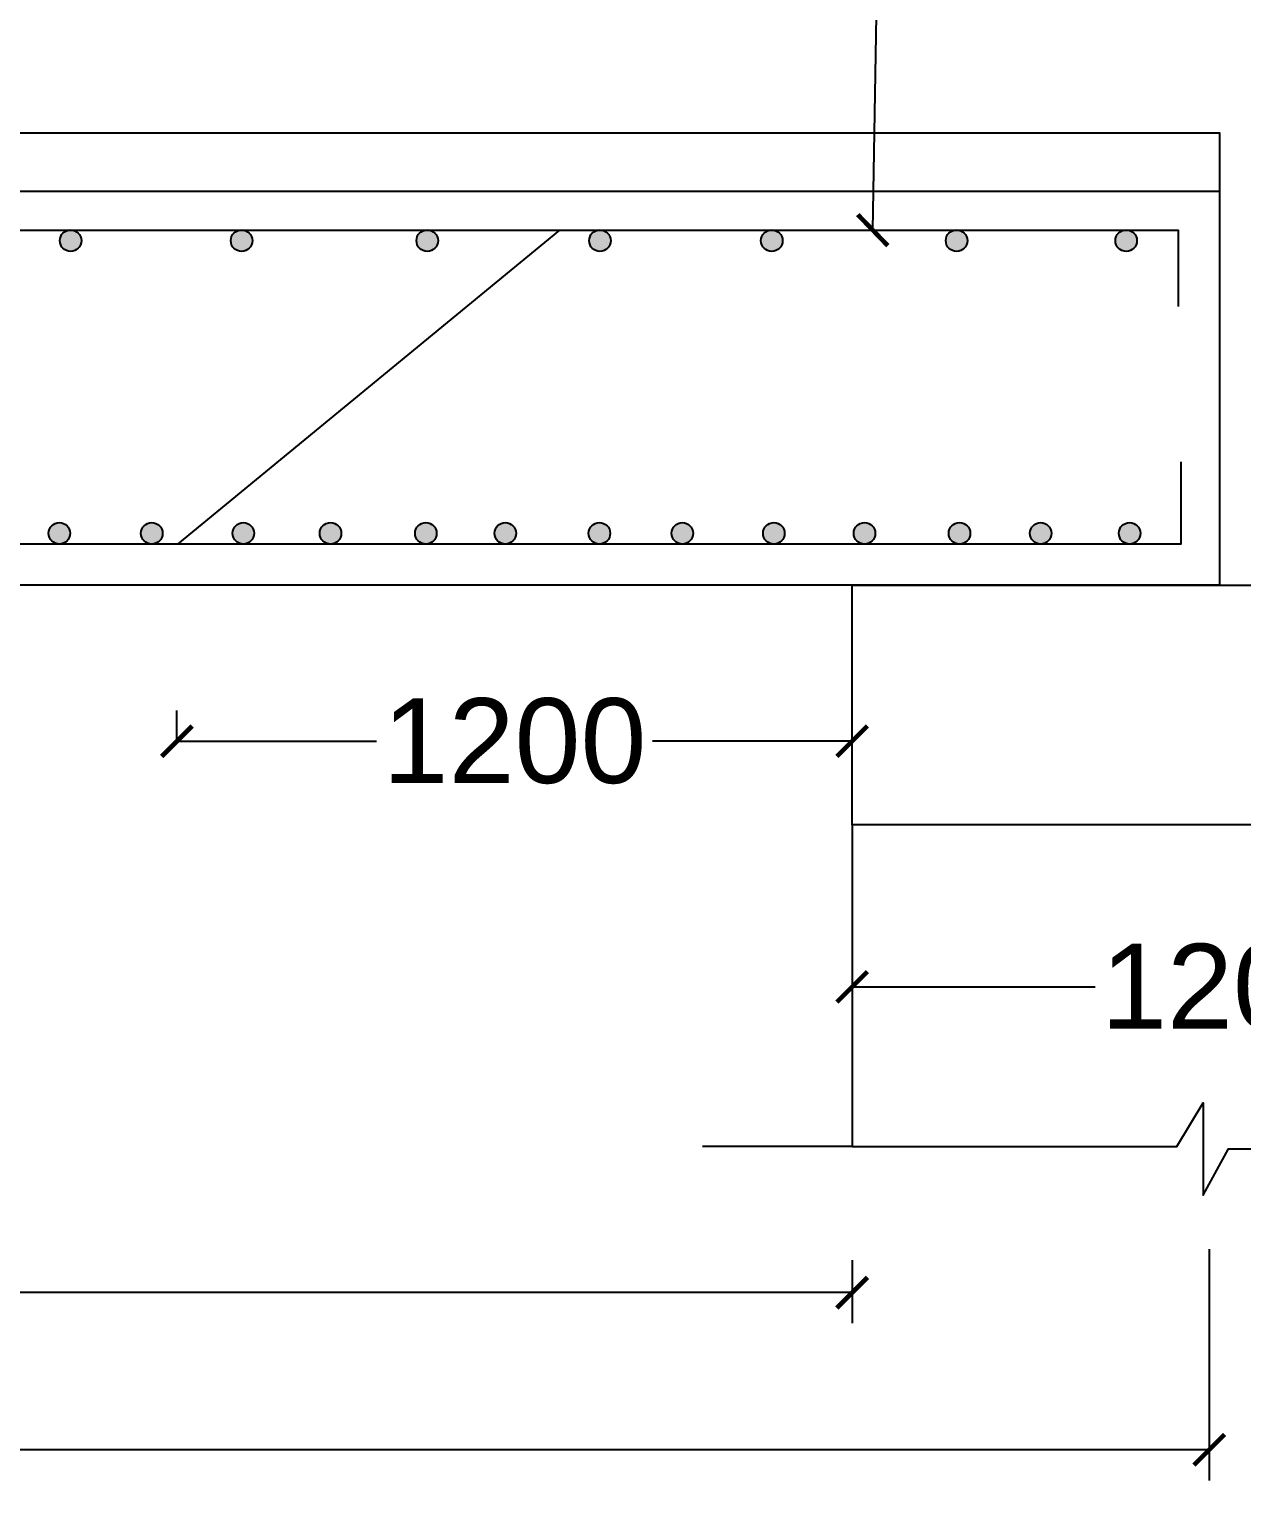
# Model space of a CAD drawing. Header units: inches. Extents: x 322 to 11487, y 352 to 10656.
# Drawn here: x 364.18 to 371.32, y 414.09 to 422.79 of the extents above; entities that cross this region are included whole.
import ezdxf

# ---------------------------------------------------------------- set-up
doc = ezdxf.new("R2010")
doc.units = ezdxf.units.IN
doc.header["$MEASUREMENT"] = 0
doc.layers.add('DIMENSION', color=255, linetype='Continuous')
doc.layers.add('HATCH', color=7, linetype='Continuous')
doc.styles.get("Standard").update_dxf_attribs({"font": 'arial.ttf'})
doc.dimstyles.new('dig', dxfattribs={"dimtxt": 0.3125, "dimasz": 0.18, "dimexe": 0.18, "dimexo": 0.0625, "dimgap": 0.09, "dimtad": 0, "dimtih": 1, "dimtoh": 1, "dimdec": 4, "dimzin": 0, "dimdsep": 46, "dimtxsty": 'Standard', "dimblk": 'ARCHTICK', "dimcen": 0.09, "dimadec": 0, "dimazin": 0, "dimtfac": 1, "dimtdec": 4, "dimtofl": 0, "dimtmove": 0, "dimatfit": 3, "dimldrblk": 'ARCHTICK', "dimfxl": 1, "dimtolj": 1, "dimtzin": 0, "dimarcsym": 0})

# ---------------------------------------------------------------- blocks, each defined once
blk = doc.blocks.new('_ArchTick')
at = {"color": 0, "linetype": 'ByBlock', "const_width": 0.15}
blk.add_lwpolyline([(-0.5, -0.5), (0.5, 0.5)], dxfattribs=at)
blk = doc.blocks.new('*D27')
at = {"layer": 'Defpoints', "color": 0, "ltscale": 0.02, "transparency": 16777216}
for p in [(335.6939, 415.6021), (369.0258, 415.6021), (369.0258, 415.3474)]:
    blk.add_point(p, dxfattribs=at)
at = {"layer": 'DIMENSION', "color": 0, "lineweight": -2, "ltscale": 0.02, "transparency": 16777216}
for p, q in [((335.6939, 415.5396), (335.6939, 415.1674)), ((369.0258, 415.5396), (369.0258, 415.1674)), ((335.6939, 415.3474), (351.0886, 415.3474)), ((369.0258, 415.3474), (353.6311, 415.3474))]:
    blk.add_line(p, q, dxfattribs=at)
at = {"layer": 'DIMENSION', "color": 0, "lineweight": -2, "ltscale": 0.02, "transparency": 16777216, "xscale": 0.18, "yscale": 0.18, "zscale": 0.18, "rotation": 180}
blk.add_blockref('_ArchTick', (335.6939, 415.3474), dxfattribs=at)
at = {"layer": 'DIMENSION', "color": 0, "lineweight": -2, "ltscale": 0.02, "transparency": 16777216, "xscale": 0.18, "yscale": 0.18, "zscale": 0.18}
blk.add_blockref('_ArchTick', (369.0258, 415.3474), dxfattribs=at)
at = {"layer": 'DIMENSION', "color": 0, "ltscale": 0.02, "transparency": 16777216, "insert": (352.3599, 415.3474), "char_height": 0.5, "attachment_point": 5}
blk.add_mtext('\\A1;S=8000', dxfattribs=at)
blk = doc.blocks.new('*D28')
at = {"layer": 'Defpoints', "color": 0, "ltscale": 0.02, "transparency": 16777216}
for p in [(333.5699, 415.6658), (371.1287, 415.6658), (371.1287, 414.4219)]:
    blk.add_point(p, dxfattribs=at)
at = {"layer": 'DIMENSION', "color": 0, "lineweight": -2, "ltscale": 0.02, "transparency": 16777216}
for p, q in [((333.5699, 415.6033), (333.5699, 414.2419)), ((371.1287, 415.6033), (371.1287, 414.2419)), ((333.5699, 414.4219), (351.5136, 414.4219)), ((371.1287, 414.4219), (353.185, 414.4219))]:
    blk.add_line(p, q, dxfattribs=at)
at = {"layer": 'DIMENSION', "color": 0, "lineweight": -2, "ltscale": 0.02, "transparency": 16777216, "xscale": 0.18, "yscale": 0.18, "zscale": 0.18, "rotation": 180}
blk.add_blockref('_ArchTick', (333.5699, 414.4219), dxfattribs=at)
at = {"layer": 'DIMENSION', "color": 0, "lineweight": -2, "ltscale": 0.02, "transparency": 16777216, "xscale": 0.18, "yscale": 0.18, "zscale": 0.18}
blk.add_blockref('_ArchTick', (371.1287, 414.4219), dxfattribs=at)
at = {"layer": 'DIMENSION', "color": 0, "ltscale": 0.02, "transparency": 16777216, "insert": (352.3493, 414.4219), "char_height": 0.5, "attachment_point": 5}
blk.add_mtext('\\A1;9180', dxfattribs=at)
blk = doc.blocks.new('*D29')
at = {"layer": 'Defpoints', "color": 0, "ltscale": 0.02, "transparency": 16777216}
for p in [(365.049, 418.5951), (365.049, 418.5466), (369.0258, 418.5466)]:
    blk.add_point(p, dxfattribs=at)
at = {"layer": 'DIMENSION', "color": 0, "lineweight": -2, "ltscale": 0.02, "transparency": 16777216}
for p, q in [((365.049, 418.6091), (365.049, 418.7751)), ((369.0258, 418.6091), (369.0258, 418.7751)), ((365.049, 418.5951), (366.2252, 418.5951)), ((369.0258, 418.5951), (367.8496, 418.5951))]:
    blk.add_line(p, q, dxfattribs=at)
at = {"layer": 'DIMENSION', "color": 0, "lineweight": -2, "ltscale": 0.02, "transparency": 16777216, "xscale": 0.18, "yscale": 0.18, "zscale": 0.18, "rotation": 180}
blk.add_blockref('_ArchTick', (365.049, 418.5951), dxfattribs=at)
at = {"layer": 'DIMENSION', "color": 0, "lineweight": -2, "ltscale": 0.02, "transparency": 16777216, "xscale": 0.18, "yscale": 0.18, "zscale": 0.18}
blk.add_blockref('_ArchTick', (369.0258, 418.5951), dxfattribs=at)
at = {"layer": 'DIMENSION', "color": 0, "ltscale": 0.02, "transparency": 16777216, "insert": (367.0374, 418.5951), "char_height": 0.5, "attachment_point": 5}
blk.add_mtext('\\A1;1200', dxfattribs=at)
blk = doc.blocks.new('*D30')
at = {"layer": 'Defpoints', "color": 0, "ltscale": 0.02, "transparency": 16777216}
for p in [(369.0258, 417.1558), (373.5109, 417.1558), (373.5109, 417.1486)]:
    blk.add_point(p, dxfattribs=at)
at = {"layer": 'DIMENSION', "color": 0, "lineweight": -2, "ltscale": 0.02, "transparency": 16777216}
for p, q in [((369.0258, 417.1486), (370.4561, 417.1486)), ((369.0258, 417.0933), (369.0258, 416.9686)), ((373.5109, 417.1486), (372.0806, 417.1486)), ((373.5109, 417.0933), (373.5109, 416.9686))]:
    blk.add_line(p, q, dxfattribs=at)
at = {"layer": 'DIMENSION', "color": 0, "lineweight": -2, "ltscale": 0.02, "transparency": 16777216, "xscale": 0.18, "yscale": 0.18, "zscale": 0.18, "rotation": 180}
blk.add_blockref('_ArchTick', (369.0258, 417.1486), dxfattribs=at)
at = {"layer": 'DIMENSION', "color": 0, "lineweight": -2, "ltscale": 0.02, "transparency": 16777216, "xscale": 0.18, "yscale": 0.18, "zscale": 0.18}
blk.add_blockref('_ArchTick', (373.5109, 417.1486), dxfattribs=at)
at = {"layer": 'DIMENSION', "color": 0, "ltscale": 0.02, "transparency": 16777216, "insert": (371.2683, 417.1486), "char_height": 0.5, "attachment_point": 5}
blk.add_mtext('\\A1;1200', dxfattribs=at)

msp = doc.modelspace()

# ---------------------------------------------------------------- hatches: boundary and pattern name
at = {"layer": 'DIMENSION', "ltscale": 0.02}
h = msp.add_hatch(color=256, dxfattribs=at)
h.paths.add_polyline_path([(370.70302, 421.54322, 0.3519417), (370.65317, 421.60528), (370.62578, 421.60528, 0.3519417), (370.57593, 421.54322, 1)])
h.paths.add_polyline_path([(369.7041, 421.54322, 0.3519417), (369.65424, 421.60528), (369.62686, 421.60528, 0.3519417), (369.577, 421.54322, 1)])
h.paths.add_polyline_path([(368.61583, 421.54322, 0.3519417), (368.56597, 421.60528), (368.53859, 421.60528, 0.3519417), (368.48873, 421.54322, 1)])
h.paths.add_polyline_path([(367.60384, 421.54322, 0.3519417), (367.55399, 421.60528), (367.5266, 421.60528, 0.3519417), (367.47675, 421.54322, 1)])
h.paths.add_polyline_path([(366.58677, 421.54322, 0.3519417), (366.53692, 421.60528), (366.50953, 421.60528, 0.3519417), (366.45968, 421.54322, 1)])
h.paths.add_polyline_path([(365.49342, 421.54322, 0.3519417), (365.44356, 421.60528), (365.41618, 421.60528, 0.3519417), (365.36632, 421.54322, 1)])
h.paths.add_polyline_path([(364.48652, 421.54322, 0.3519417), (364.43667, 421.60528), (364.40928, 421.60528, 0.3519417), (364.35943, 421.54322, 1)])
h = msp.add_hatch(color=256, dxfattribs=at)
h.paths.add_polyline_path([(361.75767, 419.8195, 1), (361.88476, 419.8195, 1)])
h.paths.add_polyline_path([(362.24078, 419.8195, 1), (362.36787, 419.8195, 1)])
h.paths.add_polyline_path([(362.69139, 419.8195, 1), (362.81849, 419.8195, 1)])
h.paths.add_polyline_path([(363.30671, 419.8195, 1), (363.43381, 419.8195, 1)])
h.paths.add_polyline_path([(363.84577, 419.8195, 1), (363.97286, 419.8195, 1)])
h.paths.add_polyline_path([(364.29327, 419.8195, 1), (364.42037, 419.8195, 1)])
h.paths.add_polyline_path([(364.8374, 419.8195, 1), (364.9645, 419.8195, 1)])
h.paths.add_polyline_path([(365.37646, 419.8195, 1), (365.50355, 419.8195, 1)])
h = msp.add_hatch(color=256, dxfattribs=at)
h.paths.add_polyline_path([(365.89008, 419.8195, 1), (366.01717, 419.8195, 1)])
h.paths.add_polyline_path([(366.45146, 419.8195, 1), (366.57855, 419.8195, 1)])
h.paths.add_polyline_path([(367.04641, 419.8195, 1), (366.91931, 419.8195, 1)])
h.paths.add_polyline_path([(367.47362, 419.8195, 1), (367.60071, 419.8195, 1)])
h.paths.add_polyline_path([(367.96182, 419.8195, 1), (368.08891, 419.8195, 1)])
h.paths.add_polyline_path([(368.50086, 419.8195, 1), (368.62795, 419.8195, 1)])
h.paths.add_polyline_path([(369.03483, 419.8195, 1), (369.16192, 419.8195, 1)])
h.paths.add_polyline_path([(369.59422, 419.8195, 1), (369.72131, 419.8195, 1)])
h.paths.add_polyline_path([(370.07223, 419.8195, 1), (370.19933, 419.8195, 1)])
h.paths.add_polyline_path([(370.59603, 419.8195, 1), (370.72312, 419.8195, 1)])
at = {"layer": 'HATCH'}
h = msp.add_hatch(dxfattribs=at)
h.set_pattern_fill('AR-CONC', color=256, scale=1e-05)
h.set_pattern_definition([(50, (30.31411916, 0), (7.172601826e-05, -6.275213498e-06), [7.5e-06, -8.25e-05]), (355, (30.31411916, 0), (-1.3875133361e-05, 7.521921337e-05), [6e-06, -6.6e-05]), (100.45144446, (30.31412514, -5.2e-07), (5.7850884673e-05, 6.8943999097e-05), [6.3740192e-06, -7.01142112e-05]), (46.1842, (30.31411916, 2e-05), (0.000106724133067, -1.655192808e-05), [1.125e-05, -0.00012375]), (96.63563549, (30.31412805, 1.862e-05), (9.3466194567e-05, 9.7411860077e-05), [9.5610342e-06, -0.000105171376]), (351.18416399, (30.31411916, 2e-05), (9.3466194505e-05, 9.7411860027e-05), [9e-06, -9.90000001e-05]), (21, (30.31412916, 1.5e-05), (5.9690705212e-05, -4.02618890665e-05), [7.5e-06, -8.25e-05]), (326, (30.31412916, 1.5e-05), (2.4331533192e-05, 7.2515004505e-05), [6e-06, -6.6e-05]), (71.45144474, (30.314134135, 1.1645e-05), (8.4022237673e-05, 3.2253115281e-05), [6.374019e-06, -7.01142112e-05]), (37.5, (30.31411916, 0), (1.2159855317e-06, 3.32893853831e-05), [0, -6.52e-05, 0, -6.7e-05, 0, -6.625e-05]), (7.5, (30.31411916, 0), (2.63069537442e-05, 3.94411711882e-05), [0, -3.82e-05, 0, -6.37e-05, 0, -2.525e-05]), (327.5, (30.31409686, 0), (5.33822436172e-05, -2.2554871734e-06), [0, -2.5e-05, 0, -7.8e-05, 0, -0.0001035]), (317.5, (30.31408686, 0), (5.83186169342e-05, 1.00104982332e-05), [0, -3.25e-05, 0, -5.18e-05, 0, -7.35e-05])])
h.paths.add_polyline_path([(364.48652, 421.54322, 0.3519417), (364.43667, 421.60528), (364.40928, 421.60528, 0.3519417), (364.35943, 421.54322, 1)])
h = msp.add_hatch(dxfattribs=at)
h.set_pattern_fill('AR-CONC', color=256, scale=1e-05)
h.set_pattern_definition([(50, (31.321016304, 0), (7.172601826e-05, -6.275213498e-06), [7.5e-06, -8.25e-05]), (355, (31.3210163, 0), (-1.3875133361e-05, 7.521921337e-05), [6e-06, -6.6e-05]), (100.45144446, (31.32102228, -5.2e-07), (5.7850884673e-05, 6.8943999097e-05), [6.3740192e-06, -7.01142112e-05]), (46.1842, (31.3210163, 2e-05), (0.000106724133067, -1.655192808e-05), [1.125e-05, -0.00012375]), (96.63563549, (31.3210252, 1.862e-05), (9.3466194567e-05, 9.7411860077e-05), [9.5610342e-06, -0.000105171376]), (351.18416399, (31.3210163, 2e-05), (9.3466194505e-05, 9.7411860027e-05), [9e-06, -9.90000001e-05]), (21, (31.321026304, 1.5e-05), (5.9690705212e-05, -4.02618890665e-05), [7.5e-06, -8.25e-05]), (326, (31.3210263, 1.5e-05), (2.4331533192e-05, 7.2515004505e-05), [6e-06, -6.6e-05]), (71.45144474, (31.32103128, 1.1645e-05), (8.4022237673e-05, 3.2253115281e-05), [6.374019e-06, -7.01142112e-05]), (37.5, (31.321016304, 0), (1.2159855317e-06, 3.32893853831e-05), [0, -6.52e-05, 0, -6.7e-05, 0, -6.625e-05]), (7.5, (31.321016304, 0), (2.63069537442e-05, 3.94411711882e-05), [0, -3.82e-05, 0, -6.37e-05, 0, -2.525e-05]), (327.5, (31.320994004, 0), (5.33822436172e-05, -2.2554871734e-06), [0, -2.5e-05, 0, -7.8e-05, 0, -0.0001035]), (317.5, (31.320984004, 0), (5.83186169342e-05, 1.00104982332e-05), [0, -3.25e-05, 0, -5.18e-05, 0, -7.35e-05])])
h.paths.add_polyline_path([(365.49342, 421.54322, 0.3519417), (365.44356, 421.60528), (365.41618, 421.60528, 0.3519417), (365.36632, 421.54322, 1)])
h = msp.add_hatch(dxfattribs=at)
h.set_pattern_fill('AR-CONC', color=256, scale=1e-05)
h.set_pattern_definition([(50, (32.41437268, 0), (7.172601826e-05, -6.275213498e-06), [7.5e-06, -8.25e-05]), (355, (32.41437268, 0), (-1.3875133361e-05, 7.521921337e-05), [6e-06, -6.6e-05]), (100.45144446, (32.414378655, -5.2e-07), (5.7850884673e-05, 6.8943999097e-05), [6.3740192e-06, -7.01142112e-05]), (46.1842, (32.41437268, 2e-05), (0.000106724133067, -1.655192808e-05), [1.125e-05, -0.00012375]), (96.63563549, (32.41438157, 1.862e-05), (9.3466194567e-05, 9.7411860077e-05), [9.5610342e-06, -0.000105171376]), (351.18416399, (32.41437268, 2e-05), (9.3466194505e-05, 9.7411860027e-05), [9e-06, -9.90000001e-05]), (21, (32.41438268, 1.5e-05), (5.9690705212e-05, -4.02618890665e-05), [7.5e-06, -8.25e-05]), (326, (32.41438268, 1.5e-05), (2.4331533192e-05, 7.2515004505e-05), [6e-06, -6.6e-05]), (71.45144474, (32.41438765, 1.1645e-05), (8.4022237673e-05, 3.2253115281e-05), [6.374019e-06, -7.01142112e-05]), (37.5, (32.414372678, 0), (1.2159855317e-06, 3.32893853831e-05), [0, -6.52e-05, 0, -6.7e-05, 0, -6.625e-05]), (7.5, (32.414372678, 0), (2.63069537442e-05, 3.94411711882e-05), [0, -3.82e-05, 0, -6.37e-05, 0, -2.525e-05]), (327.5, (32.414350378, 0), (5.33822436172e-05, -2.2554871734e-06), [0, -2.5e-05, 0, -7.8e-05, 0, -0.0001035]), (317.5, (32.41434038, 0), (5.83186169342e-05, 1.00104982332e-05), [0, -3.25e-05, 0, -5.18e-05, 0, -7.35e-05])])
h.paths.add_polyline_path([(366.58677, 421.54322, 0.3519417), (366.53692, 421.60528), (366.50953, 421.60528, 0.3519417), (366.45968, 421.54322, 1)])
h = msp.add_hatch(dxfattribs=at)
h.set_pattern_fill('AR-CONC', color=256, scale=1e-05)
h.set_pattern_definition([(50, (33.431442616, 0), (7.172601826e-05, -6.275213498e-06), [7.5e-06, -8.25e-05]), (355, (33.431442616, 0), (-1.3875133361e-05, 7.521921337e-05), [6e-06, -6.6e-05]), (100.45144446, (33.43144859, -5.2e-07), (5.7850884673e-05, 6.8943999097e-05), [6.3740192e-06, -7.01142112e-05]), (46.1842, (33.43144262, 2e-05), (0.000106724133067, -1.655192808e-05), [1.125e-05, -0.00012375]), (96.63563549, (33.43145151, 1.862e-05), (9.3466194567e-05, 9.7411860077e-05), [9.5610342e-06, -0.000105171376]), (351.18416399, (33.43144262, 2e-05), (9.3466194505e-05, 9.7411860027e-05), [9e-06, -9.90000001e-05]), (21, (33.431452616, 1.5e-05), (5.9690705212e-05, -4.02618890665e-05), [7.5e-06, -8.25e-05]), (326, (33.431452616, 1.5e-05), (2.4331533192e-05, 7.2515004505e-05), [6e-06, -6.6e-05]), (71.45144474, (33.43145759, 1.1645e-05), (8.4022237673e-05, 3.2253115281e-05), [6.374019e-06, -7.01142112e-05]), (37.5, (33.431442616, 0), (1.2159855317e-06, 3.32893853831e-05), [0, -6.52e-05, 0, -6.7e-05, 0, -6.625e-05]), (7.5, (33.431442616, 0), (2.63069537442e-05, 3.94411711882e-05), [0, -3.82e-05, 0, -6.37e-05, 0, -2.525e-05]), (327.5, (33.431420316, 0), (5.33822436172e-05, -2.2554871734e-06), [0, -2.5e-05, 0, -7.8e-05, 0, -0.0001035]), (317.5, (33.431410316, 0), (5.83186169342e-05, 1.00104982332e-05), [0, -3.25e-05, 0, -5.18e-05, 0, -7.35e-05])])
h.paths.add_polyline_path([(367.60384, 421.54322, 0.3519417), (367.55399, 421.60528), (367.5266, 421.60528, 0.3519417), (367.47675, 421.54322, 1)])
h = msp.add_hatch(dxfattribs=at)
h.set_pattern_fill('AR-CONC', color=256, scale=1e-05)
h.set_pattern_definition([(50, (34.443426156, 0), (7.172601826e-05, -6.275213498e-06), [7.5e-06, -8.25e-05]), (355, (34.443426156, 0), (-1.3875133361e-05, 7.521921337e-05), [6e-06, -6.6e-05]), (100.45144446, (34.44343213, -5.2e-07), (5.7850884673e-05, 6.8943999097e-05), [6.3740192e-06, -7.01142112e-05]), (46.1842, (34.44342616, 2e-05), (0.000106724133067, -1.655192808e-05), [1.125e-05, -0.00012375]), (96.63563549, (34.44343505, 1.862e-05), (9.3466194567e-05, 9.7411860077e-05), [9.5610342e-06, -0.000105171376]), (351.18416399, (34.44342616, 2e-05), (9.3466194505e-05, 9.7411860027e-05), [9e-06, -9.90000001e-05]), (21, (34.443436156, 1.5e-05), (5.9690705212e-05, -4.02618890665e-05), [7.5e-06, -8.25e-05]), (326, (34.443436156, 1.5e-05), (2.4331533192e-05, 7.2515004505e-05), [6e-06, -6.6e-05]), (71.45144474, (34.44344113, 1.1645e-05), (8.4022237673e-05, 3.2253115281e-05), [6.374019e-06, -7.01142112e-05]), (37.5, (34.443426156, 0), (1.2159855317e-06, 3.32893853831e-05), [0, -6.52e-05, 0, -6.7e-05, 0, -6.625e-05]), (7.5, (34.443426156, 0), (2.63069537442e-05, 3.94411711882e-05), [0, -3.82e-05, 0, -6.37e-05, 0, -2.525e-05]), (327.5, (34.443403856, 0), (5.33822436172e-05, -2.2554871734e-06), [0, -2.5e-05, 0, -7.8e-05, 0, -0.0001035]), (317.5, (34.443393856, 0), (5.83186169342e-05, 1.00104982332e-05), [0, -3.25e-05, 0, -5.18e-05, 0, -7.35e-05])])
h.paths.add_polyline_path([(368.61583, 421.54322, 0.3519417), (368.56597, 421.60528), (368.53859, 421.60528, 0.3519417), (368.48873, 421.54322, 1)])
h = msp.add_hatch(dxfattribs=at)
h.set_pattern_fill('AR-CONC', color=256, scale=1e-05)
h.set_pattern_definition([(50, (35.531696133, 0), (7.172601826e-05, -6.275213498e-06), [7.5e-06, -8.25e-05]), (355, (35.53169613, 0), (-1.3875133361e-05, 7.521921337e-05), [6e-06, -6.6e-05]), (100.45144446, (35.53170211, -5.2e-07), (5.7850884673e-05, 6.8943999097e-05), [6.3740192e-06, -7.01142112e-05]), (46.1842, (35.53169613, 2e-05), (0.000106724133067, -1.655192808e-05), [1.125e-05, -0.00012375]), (96.63563549, (35.53170503, 1.862e-05), (9.3466194567e-05, 9.7411860077e-05), [9.5610342e-06, -0.000105171376]), (351.18416399, (35.53169613, 2e-05), (9.3466194505e-05, 9.7411860027e-05), [9e-06, -9.90000001e-05]), (21, (35.531706133, 1.5e-05), (5.9690705212e-05, -4.02618890665e-05), [7.5e-06, -8.25e-05]), (326, (35.53170613, 1.5e-05), (2.4331533192e-05, 7.2515004505e-05), [6e-06, -6.6e-05]), (71.45144474, (35.53171111, 1.1645e-05), (8.4022237673e-05, 3.2253115281e-05), [6.374019e-06, -7.01142112e-05]), (37.5, (35.531696133, 0), (1.2159855317e-06, 3.32893853831e-05), [0, -6.52e-05, 0, -6.7e-05, 0, -6.625e-05]), (7.5, (35.531696133, 0), (2.63069537442e-05, 3.94411711882e-05), [0, -3.82e-05, 0, -6.37e-05, 0, -2.525e-05]), (327.5, (35.531673833, 0), (5.33822436172e-05, -2.2554871734e-06), [0, -2.5e-05, 0, -7.8e-05, 0, -0.0001035]), (317.5, (35.531663833, 0), (5.83186169342e-05, 1.00104982332e-05), [0, -3.25e-05, 0, -5.18e-05, 0, -7.35e-05])])
h.paths.add_polyline_path([(369.7041, 421.54322, 0.3519417), (369.65424, 421.60528), (369.62686, 421.60528, 0.3519417), (369.577, 421.54322, 1)])
h = msp.add_hatch(dxfattribs=at)
h.set_pattern_fill('AR-CONC', color=256, scale=1e-05)
h.set_pattern_definition([(50, (36.530620776, 0), (7.172601826e-05, -6.275213498e-06), [7.5e-06, -8.25e-05]), (355, (36.53062078, 0), (-1.3875133361e-05, 7.521921337e-05), [6e-06, -6.6e-05]), (100.45144446, (36.530626754, -5.2e-07), (5.7850884673e-05, 6.8943999097e-05), [6.3740192e-06, -7.01142112e-05]), (46.1842, (36.53062078, 2e-05), (0.000106724133067, -1.655192808e-05), [1.125e-05, -0.00012375]), (96.63563549, (36.53062967, 1.862e-05), (9.3466194567e-05, 9.7411860077e-05), [9.5610342e-06, -0.000105171376]), (351.18416399, (36.53062078, 2e-05), (9.3466194505e-05, 9.7411860027e-05), [9e-06, -9.90000001e-05]), (21, (36.530630776, 1.5e-05), (5.9690705212e-05, -4.02618890665e-05), [7.5e-06, -8.25e-05]), (326, (36.53063078, 1.5e-05), (2.4331533192e-05, 7.2515004505e-05), [6e-06, -6.6e-05]), (71.45144474, (36.53063575, 1.1645e-05), (8.4022237673e-05, 3.2253115281e-05), [6.374019e-06, -7.01142112e-05]), (37.5, (36.530620776, 0), (1.2159855317e-06, 3.32893853831e-05), [0, -6.52e-05, 0, -6.7e-05, 0, -6.625e-05]), (7.5, (36.530620776, 0), (2.63069537442e-05, 3.94411711882e-05), [0, -3.82e-05, 0, -6.37e-05, 0, -2.525e-05]), (327.5, (36.530598476, 0), (5.33822436172e-05, -2.2554871734e-06), [0, -2.5e-05, 0, -7.8e-05, 0, -0.0001035]), (317.5, (36.530588476, 0), (5.83186169342e-05, 1.00104982332e-05), [0, -3.25e-05, 0, -5.18e-05, 0, -7.35e-05])])
h.paths.add_polyline_path([(370.70302, 421.54322, 0.3519417), (370.65317, 421.60528), (370.62578, 421.60528, 0.3519417), (370.57593, 421.54322, 1)])
h = msp.add_hatch(dxfattribs=at)
h.set_pattern_fill('AR-CONC', color=256, scale=1e-05)
h.set_pattern_definition([(50, (30.24796742, -1.72372487), (7.172601826e-05, -6.275213498e-06), [7.5e-06, -8.25e-05]), (355, (30.24796742, -1.72372487), (-1.3875133361e-05, 7.521921337e-05), [6e-06, -6.6e-05]), (100.45144446, (30.247973396, -1.72372539), (5.7850884673e-05, 6.8943999097e-05), [6.3740192e-06, -7.01142112e-05]), (46.1842, (30.24796742, -1.72370487), (0.000106724133067, -1.655192808e-05), [1.125e-05, -0.00012375]), (96.63563549, (30.24797631, -1.72370625), (9.3466194567e-05, 9.7411860077e-05), [9.5610342e-06, -0.000105171376]), (351.18416399, (30.24796742, -1.72370487), (9.3466194505e-05, 9.7411860027e-05), [9e-06, -9.90000001e-05]), (21, (30.24797742, -1.72370987), (5.9690705212e-05, -4.02618890665e-05), [7.5e-06, -8.25e-05]), (326, (30.24797742, -1.72370987), (2.4331533192e-05, 7.2515004505e-05), [6e-06, -6.6e-05]), (71.45144474, (30.24798239, -1.72371322), (8.4022237673e-05, 3.2253115281e-05), [6.374019e-06, -7.01142112e-05]), (37.5, (30.247967419, -1.723724868), (1.2159855317e-06, 3.32893853831e-05), [0, -6.52e-05, 0, -6.7e-05, 0, -6.625e-05]), (7.5, (30.24796742, -1.723724868), (2.63069537442e-05, 3.94411711882e-05), [0, -3.82e-05, 0, -6.37e-05, 0, -2.525e-05]), (327.5, (30.247945119, -1.723724868), (5.33822436172e-05, -2.2554871734e-06), [0, -2.5e-05, 0, -7.8e-05, 0, -0.0001035]), (317.5, (30.24793512, -1.72372487), (5.83186169342e-05, 1.00104982332e-05), [0, -3.25e-05, 0, -5.18e-05, 0, -7.35e-05])])
h.paths.add_polyline_path([(364.42037, 419.8195, 0.3519417), (364.37051, 419.88155), (364.34313, 419.88155, 0.3519417), (364.29327, 419.8195, 1)])
h = msp.add_hatch(dxfattribs=at)
h.set_pattern_fill('AR-CONC', color=256, scale=1e-05)
h.set_pattern_definition([(50, (30.792097645, -1.72372487), (7.172601826e-05, -6.275213498e-06), [7.5e-06, -8.25e-05]), (355, (30.792097645, -1.72372487), (-1.3875133361e-05, 7.521921337e-05), [6e-06, -6.6e-05]), (100.45144446, (30.79210362, -1.72372539), (5.7850884673e-05, 6.8943999097e-05), [6.3740192e-06, -7.01142112e-05]), (46.1842, (30.792097645, -1.72370487), (0.000106724133067, -1.655192808e-05), [1.125e-05, -0.00012375]), (96.63563549, (30.79210654, -1.72370625), (9.3466194567e-05, 9.7411860077e-05), [9.5610342e-06, -0.000105171376]), (351.18416399, (30.79209764, -1.72370487), (9.3466194505e-05, 9.7411860027e-05), [9e-06, -9.90000001e-05]), (21, (30.792107645, -1.72370987), (5.9690705212e-05, -4.02618890665e-05), [7.5e-06, -8.25e-05]), (326, (30.792107645, -1.72370987), (2.4331533192e-05, 7.2515004505e-05), [6e-06, -6.6e-05]), (71.45144474, (30.79211262, -1.72371322), (8.4022237673e-05, 3.2253115281e-05), [6.374019e-06, -7.01142112e-05]), (37.5, (30.792097645, -1.723724868), (1.2159855317e-06, 3.32893853831e-05), [0, -6.52e-05, 0, -6.7e-05, 0, -6.625e-05]), (7.5, (30.792097645, -1.723724868), (2.63069537442e-05, 3.94411711882e-05), [0, -3.82e-05, 0, -6.37e-05, 0, -2.525e-05]), (327.5, (30.792075345, -1.723724868), (5.33822436172e-05, -2.2554871734e-06), [0, -2.5e-05, 0, -7.8e-05, 0, -0.0001035]), (317.5, (30.792065345, -1.72372487), (5.83186169342e-05, 1.00104982332e-05), [0, -3.25e-05, 0, -5.18e-05, 0, -7.35e-05])])
h.paths.add_polyline_path([(364.9645, 419.8195, 0.3519417), (364.91464, 419.88155), (364.88726, 419.88155, 0.3519417), (364.8374, 419.8195, 1)])
h = msp.add_hatch(dxfattribs=at)
h.set_pattern_fill('AR-CONC', color=256, scale=1e-05)
h.set_pattern_definition([(50, (31.331151, -1.72372487), (7.172601826e-05, -6.275213498e-06), [7.5e-06, -8.25e-05]), (355, (31.331151, -1.72372487), (-1.3875133361e-05, 7.521921337e-05), [6e-06, -6.6e-05]), (100.45144446, (31.331156975, -1.72372539), (5.7850884673e-05, 6.8943999097e-05), [6.3740192e-06, -7.01142112e-05]), (46.1842, (31.331151, -1.72370487), (0.000106724133067, -1.655192808e-05), [1.125e-05, -0.00012375]), (96.63563549, (31.33115989, -1.72370625), (9.3466194567e-05, 9.7411860077e-05), [9.5610342e-06, -0.000105171376]), (351.18416399, (31.331151, -1.72370487), (9.3466194505e-05, 9.7411860027e-05), [9e-06, -9.90000001e-05]), (21, (31.331161, -1.72370987), (5.9690705212e-05, -4.02618890665e-05), [7.5e-06, -8.25e-05]), (326, (31.331161, -1.72370987), (2.4331533192e-05, 7.2515004505e-05), [6e-06, -6.6e-05]), (71.45144474, (31.33116597, -1.72371322), (8.4022237673e-05, 3.2253115281e-05), [6.374019e-06, -7.01142112e-05]), (37.5, (31.331150998, -1.723724868), (1.2159855317e-06, 3.32893853831e-05), [0, -6.52e-05, 0, -6.7e-05, 0, -6.625e-05]), (7.5, (31.331150998, -1.723724868), (2.63069537442e-05, 3.94411711882e-05), [0, -3.82e-05, 0, -6.37e-05, 0, -2.525e-05]), (327.5, (31.331128698, -1.723724868), (5.33822436172e-05, -2.2554871734e-06), [0, -2.5e-05, 0, -7.8e-05, 0, -0.0001035]), (317.5, (31.3311187, -1.72372487), (5.83186169342e-05, 1.00104982332e-05), [0, -3.25e-05, 0, -5.18e-05, 0, -7.35e-05])])
h.paths.add_polyline_path([(365.50355, 419.8195, 0.3519417), (365.4537, 419.88155), (365.42631, 419.88155, 0.3519417), (365.37646, 419.8195, 1)])
h = msp.add_hatch(dxfattribs=at)
h.set_pattern_fill('AR-CONC', color=256, scale=1e-05)
h.set_pattern_definition([(50, (31.844772364, -1.72372487), (7.172601826e-05, -6.275213498e-06), [7.5e-06, -8.25e-05]), (355, (31.844772364, -1.72372487), (-1.3875133361e-05, 7.521921337e-05), [6e-06, -6.6e-05]), (100.45144446, (31.84477834, -1.72372539), (5.7850884673e-05, 6.8943999097e-05), [6.3740192e-06, -7.01142112e-05]), (46.1842, (31.844772364, -1.72370487), (0.000106724133067, -1.655192808e-05), [1.125e-05, -0.00012375]), (96.63563549, (31.84478126, -1.72370625), (9.3466194567e-05, 9.7411860077e-05), [9.5610342e-06, -0.000105171376]), (351.18416399, (31.84477236, -1.72370487), (9.3466194505e-05, 9.7411860027e-05), [9e-06, -9.90000001e-05]), (21, (31.844782364, -1.72370987), (5.9690705212e-05, -4.02618890665e-05), [7.5e-06, -8.25e-05]), (326, (31.844782364, -1.72370987), (2.4331533192e-05, 7.2515004505e-05), [6e-06, -6.6e-05]), (71.45144474, (31.84478734, -1.72371322), (8.4022237673e-05, 3.2253115281e-05), [6.374019e-06, -7.01142112e-05]), (37.5, (31.844772364, -1.723724868), (1.2159855317e-06, 3.32893853831e-05), [0, -6.52e-05, 0, -6.7e-05, 0, -6.625e-05]), (7.5, (31.844772364, -1.723724868), (2.63069537442e-05, 3.94411711882e-05), [0, -3.82e-05, 0, -6.37e-05, 0, -2.525e-05]), (327.5, (31.844750064, -1.723724868), (5.33822436172e-05, -2.2554871734e-06), [0, -2.5e-05, 0, -7.8e-05, 0, -0.0001035]), (317.5, (31.844740064, -1.72372487), (5.83186169342e-05, 1.00104982332e-05), [0, -3.25e-05, 0, -5.18e-05, 0, -7.35e-05])])
h.paths.add_polyline_path([(366.01717, 419.8195, 0.3519417), (365.96732, 419.88155), (365.93993, 419.88155, 0.3519417), (365.89008, 419.8195, 1)])
h = msp.add_hatch(dxfattribs=at)
h.set_pattern_fill('AR-CONC', color=256, scale=1e-05)
h.set_pattern_definition([(50, (32.406152526, -1.72372487), (7.172601826e-05, -6.275213498e-06), [7.5e-06, -8.25e-05]), (355, (32.406152526, -1.72372487), (-1.3875133361e-05, 7.521921337e-05), [6e-06, -6.6e-05]), (100.45144446, (32.406158503, -1.72372539), (5.7850884673e-05, 6.8943999097e-05), [6.3740192e-06, -7.01142112e-05]), (46.1842, (32.40615253, -1.72370487), (0.000106724133067, -1.655192808e-05), [1.125e-05, -0.00012375]), (96.63563549, (32.40616142, -1.72370625), (9.3466194567e-05, 9.7411860077e-05), [9.5610342e-06, -0.000105171376]), (351.18416399, (32.40615253, -1.72370487), (9.3466194505e-05, 9.7411860027e-05), [9e-06, -9.90000001e-05]), (21, (32.406162526, -1.72370987), (5.9690705212e-05, -4.02618890665e-05), [7.5e-06, -8.25e-05]), (326, (32.406162526, -1.72370987), (2.4331533192e-05, 7.2515004505e-05), [6e-06, -6.6e-05]), (71.45144474, (32.4061675, -1.72371322), (8.4022237673e-05, 3.2253115281e-05), [6.374019e-06, -7.01142112e-05]), (37.5, (32.406152526, -1.723724868), (1.2159855317e-06, 3.32893853831e-05), [0, -6.52e-05, 0, -6.7e-05, 0, -6.625e-05]), (7.5, (32.406152526, -1.723724868), (2.63069537442e-05, 3.94411711882e-05), [0, -3.82e-05, 0, -6.37e-05, 0, -2.525e-05]), (327.5, (32.406130226, -1.723724868), (5.33822436172e-05, -2.2554871734e-06), [0, -2.5e-05, 0, -7.8e-05, 0, -0.0001035]), (317.5, (32.406120226, -1.72372487), (5.83186169342e-05, 1.00104982332e-05), [0, -3.25e-05, 0, -5.18e-05, 0, -7.35e-05])])
h.paths.add_polyline_path([(366.57855, 419.8195, 0.3519417), (366.5287, 419.88155), (366.50131, 419.88155, 0.3519417), (366.45146, 419.8195, 1)])
h = msp.add_hatch(dxfattribs=at)
h.set_pattern_fill('AR-CONC', color=256, scale=1e-05)
h.set_pattern_definition([(50, (32.87400584, -1.72372487), (7.172601826e-05, -6.275213498e-06), [7.5e-06, -8.25e-05]), (355, (32.87400584, -1.72372487), (-1.3875133361e-05, 7.521921337e-05), [6e-06, -6.6e-05]), (100.45144446, (32.87401182, -1.72372539), (5.7850884673e-05, 6.8943999097e-05), [6.3740192e-06, -7.01142112e-05]), (46.1842, (32.87400584, -1.72370487), (0.000106724133067, -1.655192808e-05), [1.125e-05, -0.00012375]), (96.63563549, (32.87401473, -1.72370625), (9.3466194567e-05, 9.7411860077e-05), [9.5610342e-06, -0.000105171376]), (351.18416399, (32.87400584, -1.72370487), (9.3466194505e-05, 9.7411860027e-05), [9e-06, -9.90000001e-05]), (21, (32.87401584, -1.72370987), (5.9690705212e-05, -4.02618890665e-05), [7.5e-06, -8.25e-05]), (326, (32.87401584, -1.72370987), (2.4331533192e-05, 7.2515004505e-05), [6e-06, -6.6e-05]), (71.45144474, (32.874020815, -1.72371322), (8.4022237673e-05, 3.2253115281e-05), [6.374019e-06, -7.01142112e-05]), (37.5, (32.87400584, -1.723724868), (1.2159855317e-06, 3.32893853831e-05), [0, -6.52e-05, 0, -6.7e-05, 0, -6.625e-05]), (7.5, (32.87400584, -1.723724868), (2.63069537442e-05, 3.94411711882e-05), [0, -3.82e-05, 0, -6.37e-05, 0, -2.525e-05]), (327.5, (32.87398354, -1.723724868), (5.33822436172e-05, -2.2554871734e-06), [0, -2.5e-05, 0, -7.8e-05, 0, -0.0001035]), (317.5, (32.87397354, -1.72372487), (5.83186169342e-05, 1.00104982332e-05), [0, -3.25e-05, 0, -5.18e-05, 0, -7.35e-05])])
h.paths.add_polyline_path([(367.04641, 419.8195, 0.3519417), (366.99655, 419.88155), (366.96917, 419.88155, 0.3519417), (366.91931, 419.8195, 1)])
h = msp.add_hatch(dxfattribs=at)
h.set_pattern_fill('AR-CONC', color=256, scale=1e-05)
h.set_pattern_definition([(50, (33.42830886, -1.72372487), (7.172601826e-05, -6.275213498e-06), [7.5e-06, -8.25e-05]), (355, (33.42830886, -1.72372487), (-1.3875133361e-05, 7.521921337e-05), [6e-06, -6.6e-05]), (100.45144446, (33.42831484, -1.72372539), (5.7850884673e-05, 6.8943999097e-05), [6.3740192e-06, -7.01142112e-05]), (46.1842, (33.42830886, -1.72370487), (0.000106724133067, -1.655192808e-05), [1.125e-05, -0.00012375]), (96.63563549, (33.42831776, -1.72370625), (9.3466194567e-05, 9.7411860077e-05), [9.5610342e-06, -0.000105171376]), (351.18416399, (33.42830886, -1.72370487), (9.3466194505e-05, 9.7411860027e-05), [9e-06, -9.90000001e-05]), (21, (33.42831886, -1.72370987), (5.9690705212e-05, -4.02618890665e-05), [7.5e-06, -8.25e-05]), (326, (33.42831886, -1.72370987), (2.4331533192e-05, 7.2515004505e-05), [6e-06, -6.6e-05]), (71.45144474, (33.428323836, -1.72371322), (8.4022237673e-05, 3.2253115281e-05), [6.374019e-06, -7.01142112e-05]), (37.5, (33.428308862, -1.723724868), (1.2159855317e-06, 3.32893853831e-05), [0, -6.52e-05, 0, -6.7e-05, 0, -6.625e-05]), (7.5, (33.42830886, -1.723724868), (2.63069537442e-05, 3.94411711882e-05), [0, -3.82e-05, 0, -6.37e-05, 0, -2.525e-05]), (327.5, (33.428286562, -1.723724868), (5.33822436172e-05, -2.2554871734e-06), [0, -2.5e-05, 0, -7.8e-05, 0, -0.0001035]), (317.5, (33.42827656, -1.72372487), (5.83186169342e-05, 1.00104982332e-05), [0, -3.25e-05, 0, -5.18e-05, 0, -7.35e-05])])
h.paths.add_polyline_path([(367.60071, 419.8195, 0.3519417), (367.55086, 419.88155), (367.52347, 419.88155, 0.3519417), (367.47362, 419.8195, 1)])
h = msp.add_hatch(dxfattribs=at)
h.set_pattern_fill('AR-CONC', color=256, scale=1e-05)
h.set_pattern_definition([(50, (33.916507766, -1.72372487), (7.172601826e-05, -6.275213498e-06), [7.5e-06, -8.25e-05]), (355, (33.916507766, -1.72372487), (-1.3875133361e-05, 7.521921337e-05), [6e-06, -6.6e-05]), (100.45144446, (33.91651374, -1.72372539), (5.7850884673e-05, 6.8943999097e-05), [6.3740192e-06, -7.01142112e-05]), (46.1842, (33.91650777, -1.72370487), (0.000106724133067, -1.655192808e-05), [1.125e-05, -0.00012375]), (96.63563549, (33.91651666, -1.72370625), (9.3466194567e-05, 9.7411860077e-05), [9.5610342e-06, -0.000105171376]), (351.18416399, (33.91650777, -1.72370487), (9.3466194505e-05, 9.7411860027e-05), [9e-06, -9.90000001e-05]), (21, (33.916517766, -1.72370987), (5.9690705212e-05, -4.02618890665e-05), [7.5e-06, -8.25e-05]), (326, (33.916517766, -1.72370987), (2.4331533192e-05, 7.2515004505e-05), [6e-06, -6.6e-05]), (71.45144474, (33.91652274, -1.72371322), (8.4022237673e-05, 3.2253115281e-05), [6.374019e-06, -7.01142112e-05]), (37.5, (33.916507766, -1.723724868), (1.2159855317e-06, 3.32893853831e-05), [0, -6.52e-05, 0, -6.7e-05, 0, -6.625e-05]), (7.5, (33.916507766, -1.723724868), (2.63069537442e-05, 3.94411711882e-05), [0, -3.82e-05, 0, -6.37e-05, 0, -2.525e-05]), (327.5, (33.916485466, -1.723724868), (5.33822436172e-05, -2.2554871734e-06), [0, -2.5e-05, 0, -7.8e-05, 0, -0.0001035]), (317.5, (33.916475466, -1.72372487), (5.83186169342e-05, 1.00104982332e-05), [0, -3.25e-05, 0, -5.18e-05, 0, -7.35e-05])])
h.paths.add_polyline_path([(368.08891, 419.8195, 0.3519417), (368.03905, 419.88155), (368.01167, 419.88155, 0.3519417), (367.96182, 419.8195, 1)])
h = msp.add_hatch(dxfattribs=at)
h.set_pattern_fill('AR-CONC', color=256, scale=1e-05)
h.set_pattern_definition([(50, (34.455551594, -1.72372487), (7.172601826e-05, -6.275213498e-06), [7.5e-06, -8.25e-05]), (355, (34.455551594, -1.72372487), (-1.3875133361e-05, 7.521921337e-05), [6e-06, -6.6e-05]), (100.45144446, (34.45555757, -1.72372539), (5.7850884673e-05, 6.8943999097e-05), [6.3740192e-06, -7.01142112e-05]), (46.1842, (34.45555159, -1.72370487), (0.000106724133067, -1.655192808e-05), [1.125e-05, -0.00012375]), (96.63563549, (34.45556049, -1.72370625), (9.3466194567e-05, 9.7411860077e-05), [9.5610342e-06, -0.000105171376]), (351.18416399, (34.45555159, -1.72370487), (9.3466194505e-05, 9.7411860027e-05), [9e-06, -9.90000001e-05]), (21, (34.455561594, -1.72370987), (5.9690705212e-05, -4.02618890665e-05), [7.5e-06, -8.25e-05]), (326, (34.455561594, -1.72370987), (2.4331533192e-05, 7.2515004505e-05), [6e-06, -6.6e-05]), (71.45144474, (34.45556657, -1.72371322), (8.4022237673e-05, 3.2253115281e-05), [6.374019e-06, -7.01142112e-05]), (37.5, (34.455551594, -1.723724868), (1.2159855317e-06, 3.32893853831e-05), [0, -6.52e-05, 0, -6.7e-05, 0, -6.625e-05]), (7.5, (34.455551594, -1.723724868), (2.63069537442e-05, 3.94411711882e-05), [0, -3.82e-05, 0, -6.37e-05, 0, -2.525e-05]), (327.5, (34.455529294, -1.723724868), (5.33822436172e-05, -2.2554871734e-06), [0, -2.5e-05, 0, -7.8e-05, 0, -0.0001035]), (317.5, (34.455519294, -1.72372487), (5.83186169342e-05, 1.00104982332e-05), [0, -3.25e-05, 0, -5.18e-05, 0, -7.35e-05])])
h.paths.add_polyline_path([(368.62795, 419.8195, 0.3519417), (368.5781, 419.88155), (368.55071, 419.88155, 0.3519417), (368.50086, 419.8195, 1)])
h = msp.add_hatch(dxfattribs=at)
h.set_pattern_fill('AR-CONC', color=256, scale=1e-05)
h.set_pattern_definition([(50, (34.98951855, -1.72372487), (7.172601826e-05, -6.275213498e-06), [7.5e-06, -8.25e-05]), (355, (34.98951855, -1.72372487), (-1.3875133361e-05, 7.521921337e-05), [6e-06, -6.6e-05]), (100.45144446, (34.98952453, -1.72372539), (5.7850884673e-05, 6.8943999097e-05), [6.3740192e-06, -7.01142112e-05]), (46.1842, (34.98951855, -1.72370487), (0.000106724133067, -1.655192808e-05), [1.125e-05, -0.00012375]), (96.63563549, (34.98952744, -1.72370625), (9.3466194567e-05, 9.7411860077e-05), [9.5610342e-06, -0.000105171376]), (351.18416399, (34.98951855, -1.72370487), (9.3466194505e-05, 9.7411860027e-05), [9e-06, -9.90000001e-05]), (21, (34.98952855, -1.72370987), (5.9690705212e-05, -4.02618890665e-05), [7.5e-06, -8.25e-05]), (326, (34.98952855, -1.72370987), (2.4331533192e-05, 7.2515004505e-05), [6e-06, -6.6e-05]), (71.45144474, (34.989533525, -1.72371322), (8.4022237673e-05, 3.2253115281e-05), [6.374019e-06, -7.01142112e-05]), (37.5, (34.98951855, -1.723724868), (1.2159855317e-06, 3.32893853831e-05), [0, -6.52e-05, 0, -6.7e-05, 0, -6.625e-05]), (7.5, (34.98951855, -1.723724868), (2.63069537442e-05, 3.94411711882e-05), [0, -3.82e-05, 0, -6.37e-05, 0, -2.525e-05]), (327.5, (34.98949625, -1.723724868), (5.33822436172e-05, -2.2554871734e-06), [0, -2.5e-05, 0, -7.8e-05, 0, -0.0001035]), (317.5, (34.98948625, -1.72372487), (5.83186169342e-05, 1.00104982332e-05), [0, -3.25e-05, 0, -5.18e-05, 0, -7.35e-05])])
h.paths.add_polyline_path([(369.16192, 419.8195, 0.3519417), (369.11207, 419.88155), (369.08468, 419.88155, 0.3519417), (369.03483, 419.8195, 1)])
h = msp.add_hatch(dxfattribs=at)
h.set_pattern_fill('AR-CONC', color=256, scale=1e-05)
h.set_pattern_definition([(50, (35.54890797, -1.72372487), (7.172601826e-05, -6.275213498e-06), [7.5e-06, -8.25e-05]), (355, (35.54890797, -1.72372487), (-1.3875133361e-05, 7.521921337e-05), [6e-06, -6.6e-05]), (100.45144446, (35.548913946, -1.72372539), (5.7850884673e-05, 6.8943999097e-05), [6.3740192e-06, -7.01142112e-05]), (46.1842, (35.54890797, -1.72370487), (0.000106724133067, -1.655192808e-05), [1.125e-05, -0.00012375]), (96.63563549, (35.54891686, -1.72370625), (9.3466194567e-05, 9.7411860077e-05), [9.5610342e-06, -0.000105171376]), (351.18416399, (35.54890797, -1.72370487), (9.3466194505e-05, 9.7411860027e-05), [9e-06, -9.90000001e-05]), (21, (35.54891797, -1.72370987), (5.9690705212e-05, -4.02618890665e-05), [7.5e-06, -8.25e-05]), (326, (35.54891797, -1.72370987), (2.4331533192e-05, 7.2515004505e-05), [6e-06, -6.6e-05]), (71.45144474, (35.54892294, -1.72371322), (8.4022237673e-05, 3.2253115281e-05), [6.374019e-06, -7.01142112e-05]), (37.5, (35.548907969, -1.723724868), (1.2159855317e-06, 3.32893853831e-05), [0, -6.52e-05, 0, -6.7e-05, 0, -6.625e-05]), (7.5, (35.54890797, -1.723724868), (2.63069537442e-05, 3.94411711882e-05), [0, -3.82e-05, 0, -6.37e-05, 0, -2.525e-05]), (327.5, (35.548885669, -1.723724868), (5.33822436172e-05, -2.2554871734e-06), [0, -2.5e-05, 0, -7.8e-05, 0, -0.0001035]), (317.5, (35.54887567, -1.72372487), (5.83186169342e-05, 1.00104982332e-05), [0, -3.25e-05, 0, -5.18e-05, 0, -7.35e-05])])
h.paths.add_polyline_path([(369.72131, 419.8195, 0.3519417), (369.67146, 419.88155), (369.64407, 419.88155, 0.3519417), (369.59422, 419.8195, 1)])
h = msp.add_hatch(dxfattribs=at)
h.set_pattern_fill('AR-CONC', color=256, scale=1e-05)
h.set_pattern_definition([(50, (36.02692455, -1.72372487), (7.172601826e-05, -6.275213498e-06), [7.5e-06, -8.25e-05]), (355, (36.02692455, -1.72372487), (-1.3875133361e-05, 7.521921337e-05), [6e-06, -6.6e-05]), (100.45144446, (36.02693053, -1.72372539), (5.7850884673e-05, 6.8943999097e-05), [6.3740192e-06, -7.01142112e-05]), (46.1842, (36.02692455, -1.72370487), (0.000106724133067, -1.655192808e-05), [1.125e-05, -0.00012375]), (96.63563549, (36.02693345, -1.72370625), (9.3466194567e-05, 9.7411860077e-05), [9.5610342e-06, -0.000105171376]), (351.18416399, (36.02692455, -1.72370487), (9.3466194505e-05, 9.7411860027e-05), [9e-06, -9.90000001e-05]), (21, (36.02693455, -1.72370987), (5.9690705212e-05, -4.02618890665e-05), [7.5e-06, -8.25e-05]), (326, (36.02693455, -1.72370987), (2.4331533192e-05, 7.2515004505e-05), [6e-06, -6.6e-05]), (71.45144474, (36.02693953, -1.72371322), (8.4022237673e-05, 3.2253115281e-05), [6.374019e-06, -7.01142112e-05]), (37.5, (36.026924553, -1.723724868), (1.2159855317e-06, 3.32893853831e-05), [0, -6.52e-05, 0, -6.7e-05, 0, -6.625e-05]), (7.5, (36.026924553, -1.723724868), (2.63069537442e-05, 3.94411711882e-05), [0, -3.82e-05, 0, -6.37e-05, 0, -2.525e-05]), (327.5, (36.026902253, -1.723724868), (5.33822436172e-05, -2.2554871734e-06), [0, -2.5e-05, 0, -7.8e-05, 0, -0.0001035]), (317.5, (36.026892253, -1.72372487), (5.83186169342e-05, 1.00104982332e-05), [0, -3.25e-05, 0, -5.18e-05, 0, -7.35e-05])])
h.paths.add_polyline_path([(370.19933, 419.8195, 0.3519417), (370.14947, 419.88155), (370.12209, 419.88155, 0.3519417), (370.07223, 419.8195, 1)])
h = msp.add_hatch(dxfattribs=at)
h.set_pattern_fill('AR-CONC', color=256, scale=1e-05)
h.set_pattern_definition([(50, (36.550718714, -1.72372487), (7.172601826e-05, -6.275213498e-06), [7.5e-06, -8.25e-05]), (355, (36.550718714, -1.72372487), (-1.3875133361e-05, 7.521921337e-05), [6e-06, -6.6e-05]), (100.45144446, (36.55072469, -1.72372539), (5.7850884673e-05, 6.8943999097e-05), [6.3740192e-06, -7.01142112e-05]), (46.1842, (36.55071871, -1.72370487), (0.000106724133067, -1.655192808e-05), [1.125e-05, -0.00012375]), (96.63563549, (36.55072761, -1.72370625), (9.3466194567e-05, 9.7411860077e-05), [9.5610342e-06, -0.000105171376]), (351.18416399, (36.55071871, -1.72370487), (9.3466194505e-05, 9.7411860027e-05), [9e-06, -9.90000001e-05]), (21, (36.550728714, -1.72370987), (5.9690705212e-05, -4.02618890665e-05), [7.5e-06, -8.25e-05]), (326, (36.550728714, -1.72370987), (2.4331533192e-05, 7.2515004505e-05), [6e-06, -6.6e-05]), (71.45144474, (36.55073369, -1.72371322), (8.4022237673e-05, 3.2253115281e-05), [6.374019e-06, -7.01142112e-05]), (37.5, (36.550718714, -1.723724868), (1.2159855317e-06, 3.32893853831e-05), [0, -6.52e-05, 0, -6.7e-05, 0, -6.625e-05]), (7.5, (36.550718714, -1.723724868), (2.63069537442e-05, 3.94411711882e-05), [0, -3.82e-05, 0, -6.37e-05, 0, -2.525e-05]), (327.5, (36.550696414, -1.723724868), (5.33822436172e-05, -2.2554871734e-06), [0, -2.5e-05, 0, -7.8e-05, 0, -0.0001035]), (317.5, (36.550686414, -1.72372487), (5.83186169342e-05, 1.00104982332e-05), [0, -3.25e-05, 0, -5.18e-05, 0, -7.35e-05])])
h.paths.add_polyline_path([(370.72312, 419.8195, 0.3519417), (370.67327, 419.88155), (370.64588, 419.88155, 0.3519417), (370.59603, 419.8195, 1)])

# ---------------------------------------------------------------- linework, layer by layer
at = {"layer": 'DIMENSION', "ltscale": 0.02}
for points in [[(333.79764, 422.17869), (371.18867, 422.17869), (371.18867, 419.5151), (333.79764, 419.5151)], [(369.02581, 419.5151), (373.51089, 419.5151), (373.51089, 418.1035), (369.02581, 418.1035)]]:
    msp.add_lwpolyline(points, close=True, dxfattribs=at)
for points in [[(333.79764, 421.83465), (371.18867, 421.83465)], [(334.03378, 421.16025), (334.03378, 421.60528), (370.94543, 421.60528), (370.94543, 421.15467)], [(365.05344, 419.75595), (367.30343, 421.60528)], [(370.96112, 420.24159), (370.96112, 419.75595), (334.06252, 419.75595), (334.06252, 420.24362)], [(369.02581, 418.1035), (369.02581, 416.20803), (370.93709, 416.20803), (371.0927, 416.46567), (371.0927, 415.92153), (371.24122, 416.1936), (374.56761, 416.1936)], [(369.02581, 416.20803), (368.14421, 416.20803)]]:
    msp.add_lwpolyline(points, dxfattribs=at)
for centre in [(364.42297, 421.54322), (365.42987, 421.54322), (366.52323, 421.54322), (367.5403, 421.54322), (368.55228, 421.54322), (369.64055, 421.54322), (370.63947, 421.54322), (364.35682, 419.8195), (364.90095, 419.8195), (365.44001, 419.8195), (365.95363, 419.8195), (366.51501, 419.8195), (366.98286, 419.8195), (367.53716, 419.8195), (368.02536, 419.8195), (368.56441, 419.8195), (369.09837, 419.8195), (369.65776, 419.8195), (370.13578, 419.8195), (370.65957, 419.8195)]:
    msp.add_circle(centre, 0.06355, dxfattribs=at)

# ---------------------------------------------------------------- dimensions: what is measured, and where the dimension line sits
for base, p1, p2, text, picture, middle in [((365.04902, 418.59507), (369.02581, 418.54657), (365.04902, 418.54657), '1200', '*D29', (367.03741, 418.59507)), ((373.51089, 417.14855), (369.02581, 417.15577), (373.51089, 417.15577), '1200', '*D30', (371.26835, 417.14855)), ((371.1287, 414.42194), (333.56988, 415.66583), (371.1287, 415.66583), '9180', '*D28', (352.34929, 414.42194)), ((369.02581, 415.34738), (335.69393, 415.60212), (369.02581, 415.60212), 'S=8000', '*D27', (352.35987, 415.34738))]:
    dim = msp.add_linear_dim(base=base, p1=p1, p2=p2, text=text, dimstyle='dig', override={"dimtxt": 0.5}, dxfattribs=at)
    dim.commit()
    dim.dimension.update_dxf_attribs({"geometry": picture, "text_midpoint": middle})

# ---------------------------------------------------------------- leaders
msp.add_leader([(369.14702, 421.60528), (369.21158, 425.284), (370.21855, 425.284)], dimstyle='dig', override={"dimtxt": 0.5}, dxfattribs=at)

doc.saveas('drawing.dxf')
